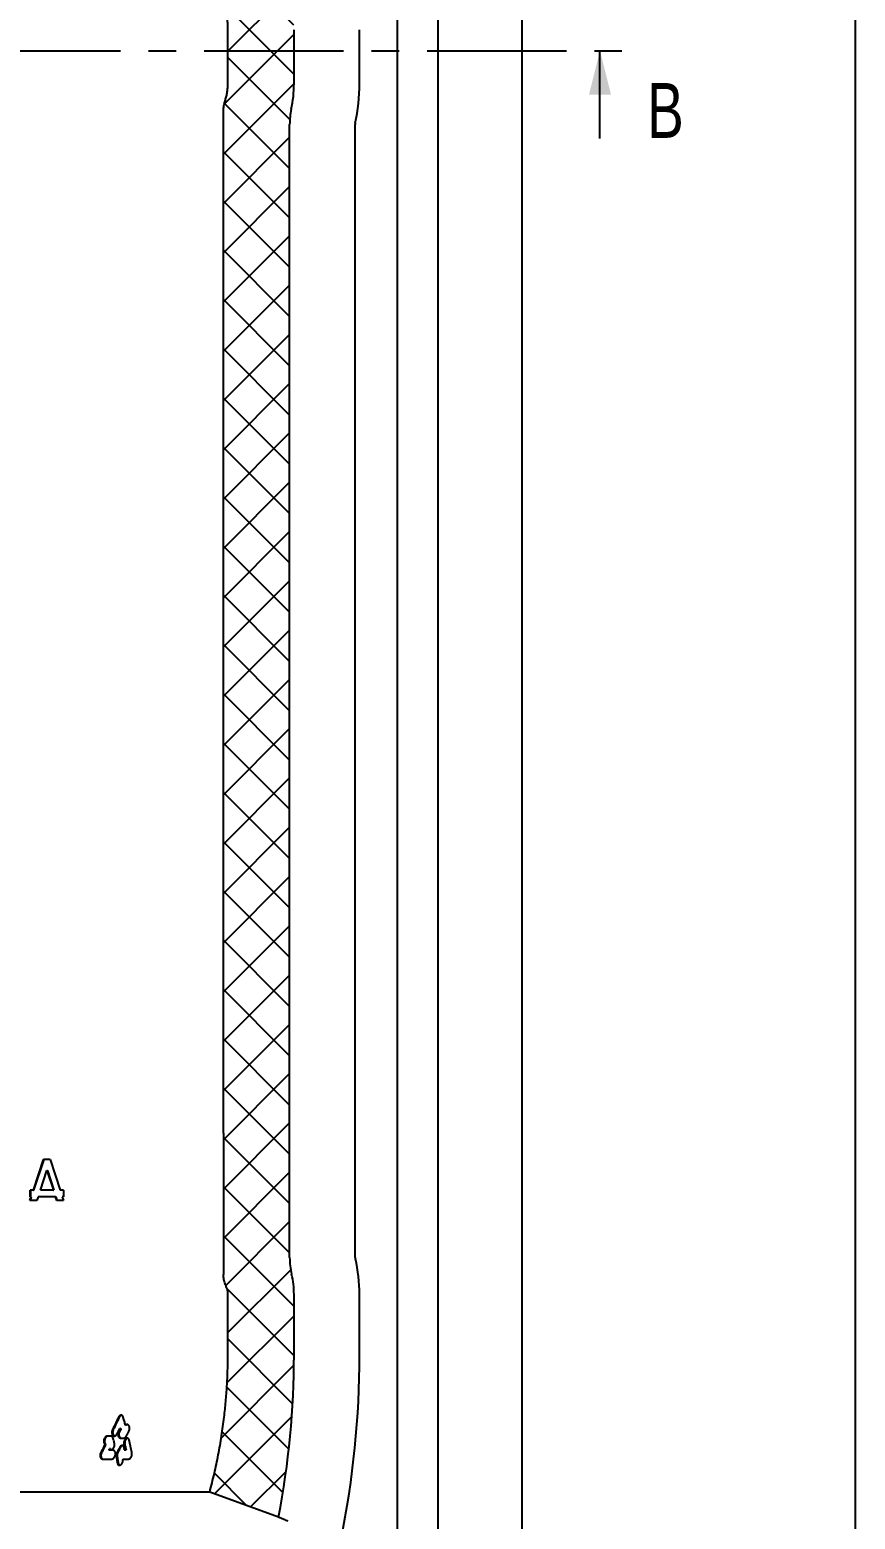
# Model space of a CAD drawing. Header units: millimetres. Extents: x 8 to 862, y 8 to 585.
# Drawn here: x 756.8 to 832, y 201.1 to 336.8 of the extents above; entities that cross this region are included whole.
import ezdxf

# ---------------------------------------------------------------- set-up
doc = ezdxf.new("R2010")
doc.units = ezdxf.units.MM
doc.linetypes.add('CENTERX2', pattern=[20.32, 12.7, -2.54, 2.54, -2.54])
doc.layers.add('CENTERLINE', color=4, linetype='CENTERX2')
doc.layers.add('HATCH', color=3, linetype='Continuous')
doc.layers.add('OUTLINE', color=7, linetype='Continuous', lineweight=25)
doc.styles.add('SLDTEXTSTYLE0', font='TXT', dxfattribs={"width": 0.75})

msp = doc.modelspace()

# ---------------------------------------------------------------- hatches: boundary and pattern name
at = {"layer": 'HATCH'}
h = msp.add_hatch(dxfattribs=at)
h.set_pattern_fill('NET', color=256, angle=45, style=0)
edge = h.paths.add_edge_path(flags=0)
edge.add_line((759.48174, 410.83639), (753.43321, 410.83639))
edge.add_line((753.43321, 410.83639), (754.16571, 402.14876))
edge.add_spline(control_points=[(754.16571, 402.14876), (754.21739, 401.53585), (754.288, 400.92328), (754.46779, 399.69886), (754.57736, 399.08526), (754.96211, 397.26135), (755.29252, 396.06765), (755.69625, 394.896)], knot_values=[0, 0, 0, 0, 0.25, 0.25, 0.5, 0.5, 1, 1, 1, 1], weights=[1, 1, 1, 1, 1, 1, 1, 1], degree=3, periodic=0)
edge.add_spline(control_points=[(755.69625, 394.896), (756.10223, 393.71779), (756.46009, 392.52157), (756.92346, 390.69975), (757.06566, 390.0879), (757.32516, 388.85486), (757.44252, 388.23293), (757.96143, 385.12864), (758.16578, 382.64082), (758.16578, 380.14876)], knot_values=[0, 0, 0, 0, 0.25, 0.25, 0.375, 0.375, 0.5, 0.5, 1, 1, 1, 1], weights=[1, 1, 1, 1, 1, 1, 1, 1, 1, 1], degree=3, periodic=0)
edge.add_spline(control_points=[(758.16578, 380.14876), (758.16578, 379.38801), (758.13113, 378.63202), (757.99424, 377.12933), (757.89199, 376.38262), (757.75594, 375.64056)], knot_values=[0, 0, 0, 0, 0.5, 0.5, 1, 1, 1, 1], weights=[1, 1, 1, 1, 1, 1], degree=3, periodic=0)
edge.add_spline(control_points=[(757.75594, 375.64056), (757.56108, 374.57768), (757.41337, 373.50279), (757.21522, 371.32822), (757.16577, 370.23663), (757.16577, 369.14876)], knot_values=[0, 0, 0, 0, 0.5, 0.5, 1, 1, 1, 1], weights=[1, 1, 1, 1, 1, 1], degree=3, periodic=0)
edge.add_spline(control_points=[(757.16577, 369.14876), (757.16577, 368.76313), (757.19417, 368.3731), (757.30539, 367.61174), (757.38798, 367.23734), (757.60686, 366.50107), (757.74422, 366.13698), (758.0702, 365.43352), (758.2578, 365.09534), (758.47006, 364.77071)], knot_values=[0, 0, 0, 0, 0.25, 0.25, 0.5, 0.5, 0.75, 0.75, 1, 1, 1, 1], weights=[1, 1, 1, 1, 1, 1, 1, 1, 1, 1], degree=3, periodic=0)
edge.add_spline(control_points=[(758.47006, 364.77071), (758.93832, 364.05457), (759.40658, 363.33843), (759.87485, 362.62228), (764.3201, 355.82385), (768.76533, 349.02541), (773.21055, 342.22696)], knot_values=[0.024201803, 0.024201803, 0.024201803, 0.024201803, 0.026768742, 0.026768742, 0.026768742, 0.051136963, 0.051136963, 0.051136963, 0.051136963], weights=[1, 1, 1, 1, 1, 1, 1], degree=3, periodic=0)
edge.add_spline(control_points=[(773.21055, 342.22696), (773.47372, 341.82449), (773.70648, 341.40545), (774.11143, 340.53435), (774.28444, 340.07922), (774.56167, 339.15057), (774.66605, 338.67842), (774.80615, 337.71839), (774.8409, 337.23432), (774.8409, 336.75441)], knot_values=[0, 0, 0, 0, 0.25, 0.25, 0.5, 0.5, 0.75, 0.75, 1, 1, 1, 1], weights=[1, 1, 1, 1, 1, 1, 1, 1, 1, 1], degree=3, periodic=0)
edge.add_line((774.8409, 336.75441), (774.8409, 331.85461))
edge.add_spline(control_points=[(774.8409, 331.85461), (774.8409, 331.59868), (774.80184, 331.09284), (774.68734, 330.5986), (774.61056, 330.35448)], knot_values=[0, 0, 0, 0, 0.5, 1, 1, 1, 1], weights=[1, 1, 1, 1, 1], degree=3, periodic=0)
edge.add_line((774.61056, 330.35448), (774.57911, 330.25448))
edge.add_spline(control_points=[(774.57911, 330.25448), (774.53368, 330.11005), (774.4992, 329.96244), (774.45268, 329.66074), (774.4409, 329.50711), (774.4409, 329.35441)], knot_values=[0, 0, 0, 0, 0.5, 0.5, 1, 1, 1, 1], weights=[1, 1, 1, 1, 1, 1], degree=3, periodic=0)
edge.add_line((774.4409, 329.35441), (774.4409, 236.23726))
edge.add_line((774.4409, 236.23726), (774.4409, 234.03726))
edge.add_line((774.4409, 234.03726), (774.4409, 223.35936))
edge.add_spline(control_points=[(774.4409, 223.35936), (774.4409, 223.17789), (774.46087, 222.99667), (774.53789, 222.64689), (774.59478, 222.47695), (774.67079, 222.31217)], knot_values=[0, 0, 0, 0, 0.5, 0.5, 1, 1, 1, 1], weights=[1, 1, 1, 1, 1, 1], degree=3, periodic=0)
edge.add_arc((772.9909, 221.53726), 1.85, 0, 24.7633796, ccw=False)
edge.add_line((774.8409, 221.53726), (774.8409, 216.03726))
edge.add_spline(control_points=[(774.8409, 216.03726), (774.8409, 214.98841), (774.80657, 213.93783), (774.70269, 212.35932), (774.65933, 211.83271), (774.55492, 210.7786), (774.49372, 210.25015), (774.14512, 207.62256), (773.73046, 205.56057), (773.18472, 203.53726)], knot_values=[0, 0, 0, 0, 0.25, 0.25, 0.375, 0.375, 0.5, 0.5, 1, 1, 1, 1], weights=[1, 1, 1, 1, 1, 1, 1, 1, 1, 1], degree=3, periodic=0)
edge.add_line((773.18472, 203.53726), (779.45427, 201.25534))
edge.add_arc((702.8729, 216.03726), 77.99494, 349.0749889, 360)
edge.add_line((780.86784, 216.03726), (780.86784, 221.53726))
edge.add_arc((772.99104, 221.53726), 7.87679, 0, 13.559875)
edge.add_arc((786.94104, 224.90178), 6.47321, 180, 193.559875, ccw=False)
edge.add_line((780.46784, 224.90178), (780.46784, 328.13439))
edge.add_arc((786.94104, 328.13439), 6.47321, 167.7261922, 180, ccw=False)
edge.add_arc((769.84104, 331.85461), 11.02679, 347.7261922, 360)
edge.add_line((780.86784, 331.85461), (780.86784, 336.75441))
edge.add_arc((764.84104, 336.75441), 16.02679, 0, 33.1789317)
edge.add_line((778.25492, 345.52516), (764.28345, 366.89295))
edge.add_arc((769.7013, 370.43545), 6.47321, 176.861318, 213.1789317, ccw=False)
edge.add_arc((793.16604, 369.14876), 29.97321, 169.6111422, 176.861318, ccw=False)
edge.add_arc((733.16604, 380.14876), 31.02679, 349.6111422, 360)
edge.add_arc((712.89777, 380.14876), 51.29507, 0, 19.0124906)
edge.add_arc((784.05998, 404.66923), 23.97321, 184.8194221, 199.0124906, ccw=False)
edge.add_line((760.17153, 402.6551), (759.48174, 410.83639))

# ---------------------------------------------------------------- linework, layer by layer
at = {"layer": 'CENTERLINE'}
msp.add_line((752.35585, 334.84422), (810.74484, 334.84422), dxfattribs=at)
at = {"layer": 'CENTERLINE', "linetype": 'Continuous'}
msp.add_line((808.74484, 326.84422), (808.74484, 334.84422), dxfattribs=at)
at = {"layer": 'CENTERLINE'}
msp.add_solid([(808.74484, 334.84422), (807.74484, 330.84422), (809.74484, 330.84422)], dxfattribs=at)
at = {"layer": 'OUTLINE'}
for p, q in [((832, 585), (832, 8)), ((790.28666, 183.08725), (790.28666, 429.83342)), ((793.9859, 183.08725), (793.9859, 429.83342)), ((801.66604, 183.08725), (801.66604, 429.83342)), ((774.8409, 331.85461), (774.8409, 336.75441)), ((780.86784, 331.85461), (780.86784, 336.75441)), ((786.84105, 331.85461), (786.84105, 336.75441)), ((774.57911, 330.25448), (774.61056, 330.35448)), ((774.4409, 236.23726), (774.4409, 329.35441)), ((780.46784, 224.90177), (780.46784, 328.13439)), ((786.44104, 224.90177), (786.44104, 328.13439)), ((757.11817, 231.05198), (758.05032, 233.83726)), ((757.1682, 231.05198), (758.10295, 233.83726)), ((758.64721, 233.83726), (758.05032, 233.83726)), ((758.64721, 233.83726), (759.55035, 231.05198)), ((774.4409, 234.03726), (774.4409, 223.35936)), ((757.75612, 231.05198), (758.34969, 232.84209)), ((758.34969, 232.84209), (758.936, 231.05198)), ((758.34969, 232.84209), (758.40316, 232.84209)), ((758.40316, 232.84209), (758.9911, 231.05198)), ((757.11817, 231.05198), (756.83669, 231.05198)), ((756.83669, 230.42083), (756.83669, 231.05198)), ((756.88594, 230.42083), (756.88594, 231.05198)), ((757.11817, 231.05198), (757.1682, 231.05198)), ((758.936, 231.05198), (757.75612, 231.05198)), ((758.936, 231.05198), (758.9911, 231.05198)), ((759.85407, 231.05198), (759.55035, 231.05198)), ((759.85407, 231.05198), (759.85407, 230.42083)), ((756.79652, 230.10227), (756.90462, 230.42083)), ((757.43833, 230.10227), (756.79652, 230.10227)), ((756.90462, 230.42083), (756.83669, 230.42083)), ((756.84566, 230.10227), (756.95406, 230.42083)), ((756.90462, 230.42083), (756.95406, 230.42083)), ((757.54515, 230.42083), (757.43833, 230.10227)), ((759.14095, 230.42083), (757.54515, 230.42083)), ((759.24404, 230.10227), (759.14095, 230.42083)), ((759.14095, 230.42083), (759.19663, 230.42083)), ((759.3, 230.10227), (759.19663, 230.42083)), ((759.85407, 230.10227), (759.24404, 230.10227)), ((759.75244, 230.42083), (759.85407, 230.10227)), ((759.85407, 230.42083), (759.75244, 230.42083)), ((774.8409, 216.03726), (774.8409, 221.53726)), ((780.86784, 216.03726), (780.86784, 221.53726)), ((786.84105, 216.03726), (786.84105, 221.53726)), ((765.06674, 209.33725), (764.99265, 209.33725)), ((765.09994, 209.21543), (765.02569, 209.21543)), ((765.58833, 209.61542), (765.51289, 209.61542)), ((763.71385, 207.85909), (763.64283, 207.85909)), ((763.42194, 206.53726), (764.27323, 206.53726)), ((764.38492, 207.33726), (763.99636, 207.33726)), ((764.13161, 207.45908), (764.05912, 207.45908)), ((764.75664, 206.73781), (764.68183, 206.73781)), ((765.28261, 206.53725), (765.79525, 206.53725)), ((765.48665, 207.33725), (765.39878, 207.33725)), ((765.56338, 207.33725), (765.48665, 207.33725)), ((764.84026, 206.22005), (764.76481, 206.22005)), ((773.18472, 203.53726), (705.14737, 203.53726)), ((779.45427, 201.25534), (773.18472, 203.53726))]:
    msp.add_line(p, q, dxfattribs=at)
at = {"layer": 'OUTLINE', "flags": 128}
msp.add_lwpolyline([(774.4409, 236.23726), (774.4409, 235.63636), (774.4409, 235.03547), (774.4409, 234.03726)], dxfattribs=at)
at = {"layer": 'OUTLINE'}
for centre, radius, start, end in [((769.84104, 331.85461), 11.02679, 347.7261922, 0), ((769.84104, 331.85461), 17, 347.7261922, 0), ((786.94104, 328.13439), 6.47321, 167.7261922, 180), ((786.94104, 328.13439), 0.5, 167.7261922, 180), ((786.94104, 224.90178), 6.47321, 180, 193.559875), ((786.94104, 224.90178), 0.5, 180, 193.559875), ((772.99104, 221.53726), 13.85, 0, 13.559875), ((772.99104, 221.53726), 7.87679, 0, 13.559875), ((702.8729, 216.03726), 77.99494, 349.0749889, 0), ((702.8729, 216.03726), 83.96815, 348.4245773, 0)]:
    msp.add_arc(centre, radius, start, end, dxfattribs=at)
for points, knots in [([(774.8409, 336.75441), (774.83747, 336.9536), (774.83058, 337.35269), (774.77718, 337.92423), (774.6978, 338.46743), (774.5942, 338.98269), (774.46325, 339.49369), (774.29609, 340.02686), (774.08835, 340.57717), (773.83319, 341.14291), (773.54408, 341.69608), (773.32173, 342.05), (773.21055, 342.22696)], [0, 0, 0, 0, 0.10319297, 0.206756007, 0.297147503, 0.387539041, 0.478940639, 0.570342118, 0.676922692, 0.783502865, 0.891751569, 1, 1, 1, 1]), ([(774.61056, 330.35448), (774.64562, 330.475), (774.71575, 330.71605), (774.7862, 331.08925), (774.83237, 331.46924), (774.83806, 331.72615), (774.8409, 331.85461)], [0, 0, 0, 0, 0.247083655, 0.494167225, 0.747084298, 1, 1, 1, 1]), ([(774.4409, 329.35441), (774.44467, 329.4673), (774.45163, 329.67563), (774.50065, 329.97721), (774.55288, 330.16178), (774.57911, 330.25448)], [0, 0, 0, 0, 0.370552614, 0.683827624, 1, 1, 1, 1]), ([(774.67079, 222.31218), (774.61899, 222.44077), (774.51389, 222.70168), (774.44984, 223.05905), (774.44325, 223.28038), (774.4409, 223.35936)], [0, 0, 0, 0, 0.384642306, 0.780436139, 1, 1, 1, 1]), ([(774.8409, 221.53726), (774.8376, 221.61926), (774.83064, 221.79237), (774.77567, 222.05489), (774.70601, 222.22577), (774.67079, 222.31218)], [0, 0, 0, 0, 0.307915312, 0.650069389, 1, 1, 1, 1]), ([(773.18472, 203.53726), (773.32967, 204.09789), (773.61955, 205.21915), (773.97754, 206.92259), (774.27838, 208.63986), (774.50086, 210.2616), (774.65892, 211.78049), (774.76323, 213.19569), (774.82873, 214.61502), (774.83685, 215.56318), (774.8409, 216.03726)], [0, 0, 0, 0, 0.137364975, 0.27472983, 0.412821005, 0.550912617, 0.662987674, 0.77506282, 0.887531265, 1, 1, 1, 1]), ([(764.86057, 210.33725), (764.81698, 210.24451), (764.72982, 210.05902), (764.55382, 209.6894), (764.41925, 209.41268), (764.32973, 209.22861)], [0, 0, 0, 0, 0.25082042, 0.501642387, 1, 1, 1, 1]), ([(764.9338, 210.33725), (764.89016, 210.24457), (764.80289, 210.0592), (764.62655, 209.68958), (764.49171, 209.4128), (764.40197, 209.22861)], [0, 0, 0, 0, 0.250660318, 0.501322377, 1, 1, 1, 1]), ([(765.31356, 210.33725), (765.29947, 210.37479), (765.27128, 210.44991), (765.19672, 210.51965), (765.11103, 210.54448), (765.02319, 210.52508), (764.94156, 210.46558), (764.88906, 210.39473), (764.86576, 210.34773), (764.86057, 210.33725)], [0, 0, 0, 0, 0.167111779, 0.334454161, 0.494063325, 0.645125565, 0.797290961, 0.954816699, 1, 1, 1, 1]), ([(765.1409, 210.52802), (765.1265, 210.52585), (765.08347, 210.51936), (765.01475, 210.46398), (764.96217, 210.39451), (764.93889, 210.34753), (764.9338, 210.33725)], [0, 0, 0, 0, 0.177974993, 0.531871817, 0.897629898, 1, 1, 1, 1]), ([(765.51289, 209.61542), (765.49669, 209.67576), (765.46429, 209.79645), (765.39841, 210.03703), (765.34745, 210.21734), (765.31356, 210.33725)], [0, 0, 0, 0, 0.250880819, 0.501766003, 1, 1, 1, 1]), ([(764.32973, 209.22861), (764.31293, 209.1869), (764.27838, 209.10113), (764.2643, 208.95773), (764.28265, 208.82242), (764.3332, 208.71291), (764.40758, 208.64398), (764.49425, 208.62141), (764.58257, 208.64264), (764.66473, 208.70302), (764.71742, 208.77281), (764.74109, 208.81857), (764.74629, 208.82861)], [0, 0, 0, 0, 0.110689269, 0.227614968, 0.343664474, 0.45798646, 0.56749296, 0.670596757, 0.770046295, 0.869187486, 0.971278122, 1, 1, 1, 1]), ([(764.40197, 209.22861), (764.38515, 209.1869), (764.35058, 209.10123), (764.33653, 208.95817), (764.35475, 208.82267), (764.40555, 208.71499), (764.46916, 208.64936), (764.51678, 208.64078), (764.53388, 208.6377)], [0, 0, 0, 0, 0.176210871, 0.361991375, 0.546187455, 0.7278246, 0.902284241, 1, 1, 1, 1]), ([(764.74629, 208.82861), (764.76703, 208.87109), (764.80853, 208.95603), (764.89085, 209.12556), (764.95197, 209.25266), (764.99265, 209.33725)], [0, 0, 0, 0, 0.250581401, 0.501173205, 1, 1, 1, 1]), ([(765.02569, 209.21543), (764.99604, 209.19048), (764.9384, 209.14199), (764.8749, 209.02571), (764.83614, 208.89411), (764.82672, 208.75343), (764.85021, 208.6218), (764.90415, 208.51981), (764.97486, 208.46158), (765.02696, 208.45516), (765.04948, 208.45238)], [0, 0, 0, 0, 0.131168377, 0.254976483, 0.381445448, 0.514051417, 0.648735115, 0.780276006, 0.905048242, 1, 1, 1, 1]), ([(765.09994, 209.21543), (765.07027, 209.19055), (765.01253, 209.14212), (764.94887, 209.02587), (764.91006, 208.89428), (764.90065, 208.75385), (764.92409, 208.62248), (764.97792, 208.52052), (765.04882, 208.46176), (765.10133, 208.45523), (765.12421, 208.45238)], [0, 0, 0, 0, 0.131003043, 0.255013645, 0.381301834, 0.513455661, 0.647597119, 0.778788327, 0.903612039, 1, 1, 1, 1]), ([(764.99265, 209.33725), (764.99543, 209.32707), (765.00098, 209.30672), (765.012, 209.26611), (765.02022, 209.23568), (765.02569, 209.21543)], [0, 0, 0, 0, 0.250621647, 0.501296541, 1, 1, 1, 1]), ([(765.06674, 209.33725), (765.06952, 209.32708), (765.07509, 209.30673), (765.08618, 209.26612), (765.09444, 209.23569), (765.09994, 209.21543)], [0, 0, 0, 0, 0.25049169, 0.500990415, 1, 1, 1, 1]), ([(765.82086, 209.08791), (765.83713, 209.12937), (765.87072, 209.21502), (765.88533, 209.35838), (765.86907, 209.49372), (765.82219, 209.60297), (765.75223, 209.67225), (765.67017, 209.69536), (765.58642, 209.6769), (765.53687, 209.63546), (765.51289, 209.61542)], [0, 0, 0, 0, 0.127665779, 0.263693243, 0.397547594, 0.529358273, 0.655446054, 0.775323296, 0.891312066, 1, 1, 1, 1]), ([(765.70303, 209.67858), (765.68929, 209.67643), (765.64937, 209.67018), (765.61251, 209.63711), (765.58833, 209.61542)], [0, 0, 0, 0, 0.344063307, 1, 1, 1, 1]), ([(765.61313, 208.65263), (765.6306, 208.68897), (765.66555, 208.76165), (765.73496, 208.90673), (765.78653, 209.0155), (765.82086, 209.08791)], [0, 0, 0, 0, 0.250528906, 0.501054242, 1, 1, 1, 1]), ([(763.64283, 207.85909), (763.61186, 207.79892), (763.53442, 207.64846), (763.4095, 207.40783), (763.31485, 207.22745), (763.26753, 207.13726)], [0, 0, 0, 0, 0.249953654, 0.624963236, 1, 1, 1, 1]), ([(763.71385, 207.85909), (763.68283, 207.79891), (763.60525, 207.64845), (763.48012, 207.40782), (763.38532, 207.22745), (763.33792, 207.13726)], [0, 0, 0, 0, 0.249986132, 0.624983725, 1, 1, 1, 1]), ([(763.84556, 208.62212), (763.81088, 208.61664), (763.74584, 208.60636), (763.65696, 208.53331), (763.5871, 208.43416), (763.53819, 208.30906), (763.51772, 208.16908), (763.53152, 208.03235), (763.57543, 207.92229), (763.62226, 207.87838), (763.64283, 207.85909)], [0, 0, 0, 0, 0.1338338137, 0.2510556871, 0.3690334527, 0.4942056076, 0.6260240139, 0.761194126, 0.8950854065, 1, 1, 1, 1]), ([(763.91673, 208.62212), (763.88207, 208.61668), (763.81687, 208.60644), (763.72768, 208.53342), (763.65755, 208.43403), (763.6086, 208.30884), (763.58822, 208.16903), (763.60208, 208.03264), (763.64606, 207.92251), (763.69307, 207.87853), (763.71385, 207.85909)], [0, 0, 0, 0, 0.13365136, 0.251380406, 0.369614745, 0.494732974, 0.626185202, 0.760807278, 0.894248576, 1, 1, 1, 1]), ([(764.18502, 208.62132), (764.15559, 208.62139), (764.09673, 208.62153), (763.98375, 208.62179), (763.89978, 208.62199), (763.84556, 208.62212)], [0, 0, 0, 0, 0.261592977, 0.523186944, 1, 1, 1, 1]), ([(764.05912, 207.45908), (764.08354, 207.43595), (764.13101, 207.39097), (764.22111, 207.38016), (764.30887, 207.41051), (764.38971, 207.47784), (764.45822, 207.57787), (764.50659, 207.70388), (764.52981, 207.84885), (764.51496, 207.93958), (764.50727, 207.98659)], [0, 0, 0, 0, 0.12784281, 0.248516001, 0.361009553, 0.475029525, 0.594535743, 0.721349935, 0.855613683, 1, 1, 1, 1]), ([(764.39269, 208.42188), (764.37882, 208.45977), (764.35122, 208.53511), (764.27563, 208.60725), (764.21458, 208.61673), (764.18502, 208.62132)], [0, 0, 0, 0, 0.342816438, 0.681801804, 1, 1, 1, 1]), ([(764.50727, 207.98659), (764.49788, 208.02289), (764.47912, 208.0955), (764.44114, 208.24058), (764.41206, 208.34939), (764.39269, 208.42188)], [0, 0, 0, 0, 0.250272438, 0.500550128, 1, 1, 1, 1]), ([(765.39878, 207.33725), (765.40472, 207.38212), (765.41722, 207.47652), (765.39573, 207.60811), (765.34401, 207.71031), (765.27074, 207.76784), (765.18723, 207.77918), (765.10323, 207.74827), (765.0218, 207.68006), (764.9804, 207.60975), (764.95864, 207.57279)], [0, 0, 0, 0, 0.128473531, 0.270286557, 0.402879096, 0.52773971, 0.645019311, 0.758583609, 0.873098068, 1, 1, 1, 1]), ([(765.24103, 207.76463), (765.2205, 207.75897), (765.17222, 207.74565), (765.09706, 207.67939), (765.05548, 207.60947), (765.03366, 207.57279)], [0, 0, 0, 0, 0.259951877, 0.611679975, 1, 1, 1, 1]), ([(765.04948, 208.45238), (765.07774, 208.45245), (765.13427, 208.45259), (765.24174, 208.45287), (765.3205, 208.45306), (765.37132, 208.45319)], [0, 0, 0, 0, 0.2617932123, 0.523584785, 1, 1, 1, 1]), ([(765.85454, 208.2459), (765.84251, 208.28332), (765.81829, 208.35865), (765.74978, 208.42845), (765.6689, 208.45304), (765.5852, 208.43363), (765.50565, 208.37559), (765.43627, 208.2835), (765.38358, 208.16353), (765.35556, 208.02605), (765.35668, 207.91691), (765.36804, 207.86026), (765.37092, 207.84589)], [0, 0, 0, 0, 0.110644456, 0.222697921, 0.325153297, 0.423735452, 0.522364223, 0.623859783, 0.730953954, 0.844061793, 0.960426541, 1, 1, 1, 1]), ([(765.37092, 207.84589), (765.38081, 207.80349), (765.40554, 207.69749), (765.44427, 207.52793), (765.47253, 207.40081), (765.48665, 207.33725)], [0, 0, 0, 0, 0.249990429, 0.624989852, 1, 1, 1, 1]), ([(765.37132, 208.45319), (765.40377, 208.45904), (765.46446, 208.46999), (765.55088, 208.54433), (765.59179, 208.61551), (765.61313, 208.65263)], [0, 0, 0, 0, 0.354681924, 0.663443348, 1, 1, 1, 1]), ([(765.70011, 208.43593), (765.68741, 208.43388), (765.6475, 208.42742), (765.58149, 208.37398), (765.51192, 208.28338), (765.45922, 208.16265), (765.43139, 208.02539), (765.4327, 207.91654), (765.44409, 207.86015), (765.44697, 207.84589)], [0, 0, 0, 0, 0.074233666, 0.233450843, 0.39703628, 0.56922696, 0.750620235, 0.936918501, 1, 1, 1, 1]), ([(765.44697, 207.84589), (765.45691, 207.80349), (765.48178, 207.69749), (765.52075, 207.52793), (765.54917, 207.40081), (765.56338, 207.33725)], [0, 0, 0, 0, 0.249990421, 0.624990136, 1, 1, 1, 1]), ([(766.09486, 207.13726), (766.05682, 207.32188), (765.99976, 207.59884), (765.91817, 207.96848), (765.87575, 208.15343), (765.85454, 208.2459)], [0, 0, 0, 0, 0.499941144, 0.749967323, 1, 1, 1, 1]), ([(763.26753, 207.13726), (763.24898, 207.0948), (763.2111, 207.00806), (763.1935, 206.86308), (763.20998, 206.72576), (763.26138, 206.61671), (763.33591, 206.54891), (763.39463, 206.54095), (763.42194, 206.53726)], [0, 0, 0, 0, 0.168625477, 0.344494183, 0.522408356, 0.697685156, 0.859415127, 1, 1, 1, 1]), ([(763.33792, 207.13726), (763.31935, 207.09481), (763.28146, 207.00819), (763.26389, 206.86344), (763.28035, 206.72643), (763.33162, 206.61745), (763.40631, 206.54912), (763.46549, 206.54104), (763.4932, 206.53726)], [0, 0, 0, 0, 0.16846238, 0.343777669, 0.520972301, 0.69570343, 0.857477139, 1, 1, 1, 1]), ([(763.99636, 207.33726), (764.00683, 207.35756), (764.02255, 207.38801), (764.04346, 207.42862), (764.0539, 207.44893), (764.05912, 207.45908)], [0, 0, 0, 0, 0.499974836, 0.749992876, 1, 1, 1, 1]), ([(764.13161, 207.45908), (764.15551, 207.43374), (764.1887, 207.39857), (764.23237, 207.39546), (764.24458, 207.39459)], [0, 0, 0, 0, 0.720431156, 1, 1, 1, 1]), ([(764.27323, 206.53726), (764.30683, 206.5429), (764.36939, 206.55342), (764.45619, 206.62588), (764.52581, 206.72384), (764.577, 206.84898), (764.60161, 206.98994), (764.59235, 207.12908), (764.54908, 207.24298), (764.47771, 207.32153), (764.41601, 207.33199), (764.38492, 207.33726)], [0, 0, 0, 0, 0.115229122, 0.214592818, 0.316250526, 0.425153105, 0.541881425, 0.661057917, 0.778056598, 0.888161175, 1, 1, 1, 1]), ([(764.73836, 207.13669), (764.71964, 207.09201), (764.68222, 207.00266), (764.66412, 206.85995), (764.67619, 206.77673), (764.68183, 206.73781)], [0, 0, 0, 0, 0.347452973, 0.694798723, 1, 1, 1, 1]), ([(764.68183, 206.73781), (764.68898, 206.69464), (764.70685, 206.58671), (764.73466, 206.41411), (764.75476, 206.28473), (764.76481, 206.22005)], [0, 0, 0, 0, 0.249997901, 0.624995519, 1, 1, 1, 1]), ([(764.95864, 207.57279), (764.9404, 207.53644), (764.8948, 207.44555), (764.82145, 207.30018), (764.76605, 207.19119), (764.73836, 207.13669)], [0, 0, 0, 0, 0.249993893, 0.624999148, 1, 1, 1, 1]), ([(764.81304, 207.13669), (764.79435, 207.09214), (764.75696, 207.00304), (764.73877, 206.86029), (764.75093, 206.77695), (764.75664, 206.73781)], [0, 0, 0, 0, 0.346584511, 0.693074246, 1, 1, 1, 1]), ([(764.75664, 206.73781), (764.76384, 206.69464), (764.78185, 206.58672), (764.80987, 206.41411), (764.83013, 206.28474), (764.84026, 206.22005)], [0, 0, 0, 0, 0.249988115, 0.624985382, 1, 1, 1, 1]), ([(764.76481, 206.22005), (764.77268, 206.17957), (764.78884, 206.09653), (764.84994, 206.00986), (764.9291, 205.96938), (765.01376, 205.97536), (765.09642, 206.02076), (765.17224, 206.10118), (765.23563, 206.21256), (765.27791, 206.34767), (765.28908, 206.4605), (765.28393, 206.52161), (765.28261, 206.53725)], [0, 0, 0, 0, 0.110890814, 0.227521353, 0.331904154, 0.429167375, 0.524582183, 0.622635249, 0.727703945, 0.840714083, 0.959251893, 1, 1, 1, 1]), ([(765.03366, 207.57279), (765.0154, 207.53644), (764.96973, 207.44555), (764.89626, 207.30018), (764.84078, 207.19119), (764.81304, 207.13669)], [0, 0, 0, 0, 0.249993942, 0.624998403, 1, 1, 1, 1]), ([(765.79525, 206.53725), (765.82548, 206.54234), (765.88239, 206.55193), (765.96382, 206.62235), (766.03105, 206.71925), (766.0812, 206.84322), (766.11109, 206.99106), (766.10055, 207.08601), (766.09486, 207.13726)], [0, 0, 0, 0, 0.16581525, 0.31213709, 0.466111883, 0.626767554, 0.798576796, 1, 1, 1, 1]), ([(764.84026, 206.22005), (764.84825, 206.17984), (764.86465, 206.09737), (764.92256, 206.01034), (764.97597, 205.99004), (764.99958, 205.98106)], [0, 0, 0, 0, 0.346858728, 0.711370232, 1, 1, 1, 1]), ([(779.45427, 201.25534), (779.59907, 201.19989), (779.88872, 201.08899), (780.17331, 200.9545), (780.31562, 200.88725)], [0, 0, 0, 0, 0.499952963, 1, 1, 1, 1])]:
    msp.add_open_spline(points, degree=3, knots=knots, dxfattribs=at)

# ---------------------------------------------------------------- texts
at = {"layer": 'CENTERLINE', "insert": (813.03619, 331.90514), "char_height": 5, "attachment_point": 1, "style": 'SLDTEXTSTYLE0'}
msp.add_mtext('B', dxfattribs=at)

doc.saveas('drawing.dxf')
